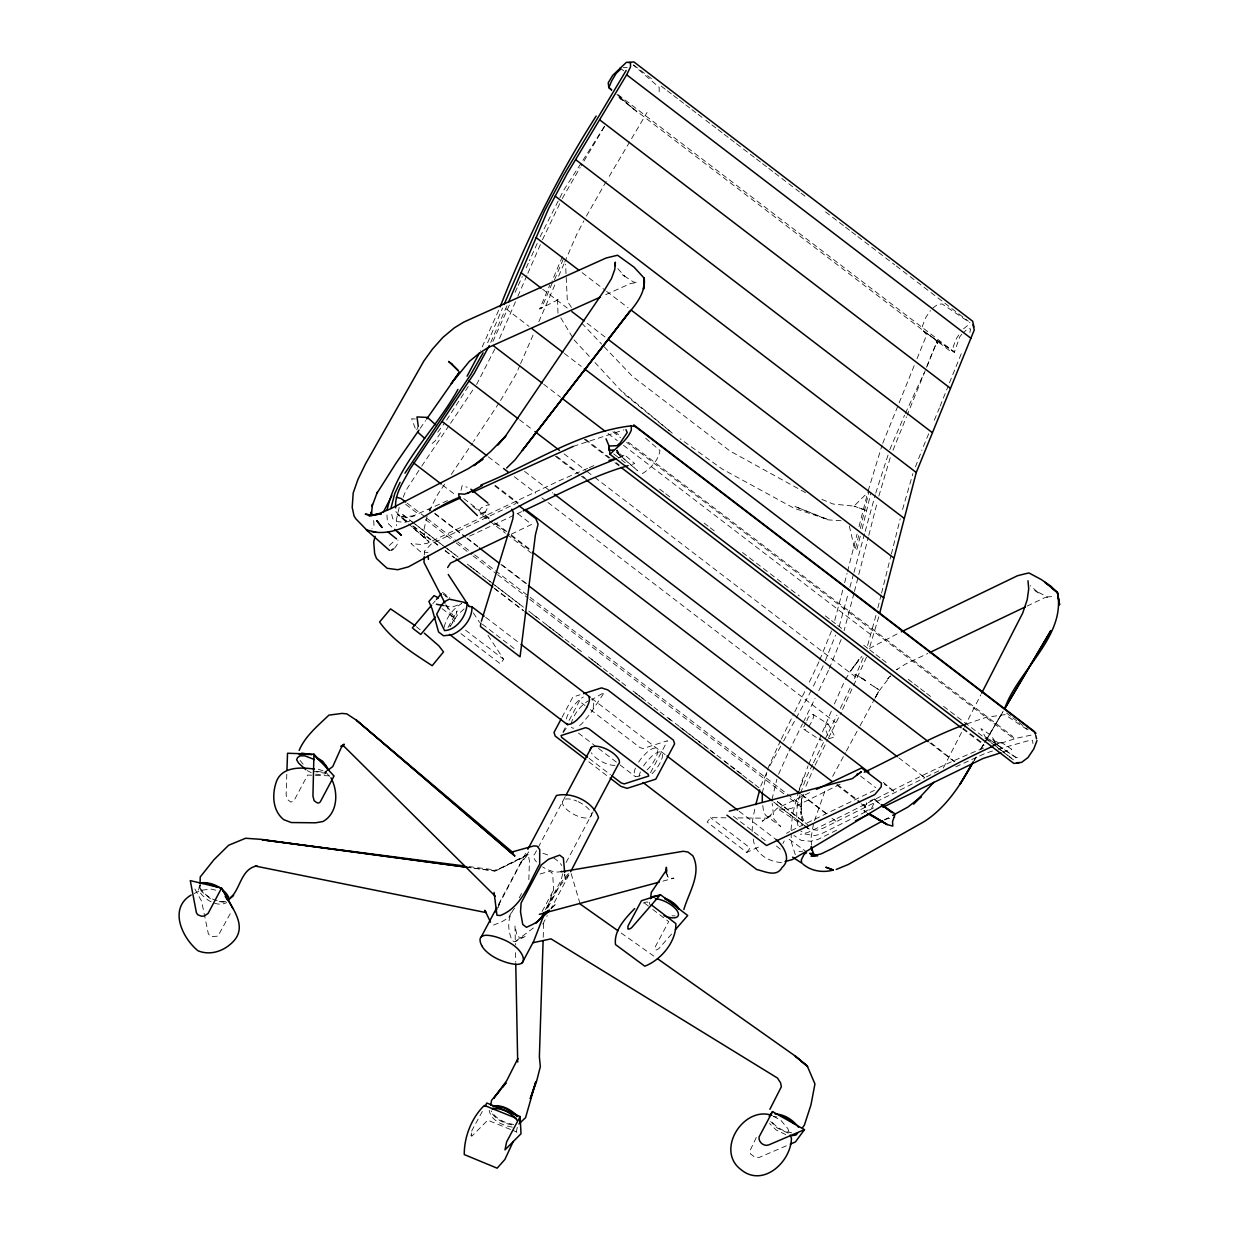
<?xml version="1.0" encoding="UTF-8"?>
<svg xmlns="http://www.w3.org/2000/svg" width="1238" height="1238" viewBox="0 0 1238 1238"><rect width="100%" height="100%" fill="white"/><g stroke="black" fill="none" stroke-linecap="round" stroke-linejoin="round"><path stroke-width="0.75" stroke-dasharray="5 3.75" d="M659.158 91.674L659.173 87.372L633.376 65.088M528.843 879.738L529.415 860.983L528.193 854.452L494.952 871.01L468.243 867.436L494.952 871.01L528.193 854.452M543.219 937.305L543.776 919.973M286.814 774.23L286.102 795.214L287.711 799.717L290.945 802.162L294.149 800.382L307.628 775.05L334.028 775.994M424.325 554.856L424.479 551.065L431.458 543.838L515.983 503.464M752.147 831.518L752.704 819.602L754.932 808.352M373.69 520.517L374.077 526.336L371.911 528.425M790.169 798.618L800.893 806.82L801.76 796.668L801.125 814.619L802.766 823.053M791.005 829.924L792.583 814.124L798.711 791.097M210.429 898.726L201.562 891.484L199.535 888.095L199.86 884.969M800.893 806.82L803.462 794.285M762.329 793.109L766.786 772.326M771.97 799.547L776.922 779.135M200.014 885.263L198.467 890.107C203.636 898.989 216.665 907.856 226.724 902.564M199.535 888.095L200.37 884.597M510.505 1129.474L487.726 1120.204L471.693 1136.345L471.879 1130.48L482.34 1111.461M813.459 824.059L810.983 838.234L811.509 845.167M861.199 803.741L865.811 807.269L866.631 802.766M860.379 528.456L869.014 491.238L853.988 506.125L833.112 504.036L821.042 499.053M969.865 332.511L970.592 328.968L967.791 328.643L963.149 332.883M516.292 1132.166L517.298 1127.369M862.112 528.905L870.964 492.801M461 490.356L462.114 485.652L467.19 487.261M562.656 873.811L561.139 880.141L545.324 909.884M444.133 627.403C446.206 617.561 453.154 608.539 461.759 603.51L452.102 607.146L443.359 605.537M875.962 615.425L866.817 648.294M877.835 607.997L881.1 594.983M881.564 593.11L890.896 555.939M891.36 554.082L900.227 518.753M860.255 536.224L857.005 549.038L854.963 550.245L858.677 535.605M842.738 590.186L834.35 621.878M844.641 582.696L847.04 573.333M847.519 571.461L857.098 534.027M859.017 526.552L867.637 492.863M853.957 593.358L844.099 630.653M854.437 591.485L868.318 537.215M868.797 535.342L877.417 501.653M878.763 616.803L869.169 648.898M868.101 490.991L882.075 445.092M878.841 496.113L890.339 457.302M902.564 509.452L912.901 473.581M839.209 626.428L847.875 594.751M849.902 587.292L853.477 574.246M853.988 572.389L864.681 533.253M865.192 531.396L875.266 494.829M875.746 493.095L889.255 451.313M571.043 724.044C573.488 714.512 580.049 706.093 588.298 700.816M593.188 708.105L593.992 700.646L591.671 699.733L604.361 692.351L589.984 714.109L581.581 723.982A19.22 6.53 -52.6 0 1 577.14 727.077M800.088 795.013C796.359 805.474 795.632 816.987 798.525 827.742M800.615 793.233L806.758 776.381L812.639 764.48M814.48 820.686L825.328 789.906M798.201 793.604L808.043 765.858M498.187 907.671L500.384 900.877M427.095 515.998L424.108 528.874L424.51 536.379L429.06 541.981L412.068 526.738M799.284 789.364L803.307 777.216M399.193 507.348L396.315 520.13L396.423 525.67M889.812 449.611L904.576 415.148M547.134 907.547L553.587 889.967L552.813 875.668L551.73 872.465L549.022 871.304L538.019 874.662M831.518 630.885L819.695 660.102M841.128 639.535L829.228 668.69M882.74 443.328L914.959 363.786M893.016 450.245L906.433 416.881M915.486 466.834L921.954 449.982M805.923 786.161L814.341 766.786M554.485 279.803L563.739 258.046M925.219 370.704L907.16 415.132M940.091 406.265L948.138 386.148M917.033 358.664L926.72 334.771L923.641 331.335L922.418 326.074L925.622 317.733L930.465 310.552M926.597 367.299L936.98 341.688L935.139 339.197L923.641 331.335L954.436 352.087L959.729 336.875L961.988 333.935M949.484 382.79L961.245 353.774M926.983 366.108L936.98 341.688L937.568 343.514L935.139 339.197L954.436 352.087L953.198 346.826L956.417 338.485L960.301 332.743M767.668 768.906L780.497 740.742M778.594 774.214L788.25 752.75M863.18 657.842L853.245 681.225M825.313 660.628L835.542 635.125M557.967 313.183L557.518 298.018L558.694 299.41L539.706 308.958L549.765 285.08M562.439 256.606L552.024 281.15M923.409 446.469L929.955 430.716M934.319 420.208L939.41 407.952M403.155 497.227L406.049 490.279L420.657 467.716M866.523 657.208L842.026 710.674M808.801 764.094L831.379 711.03M834.397 703.958L844.548 681.24M487.648 342.74L502.613 307.983M506.946 305.848L489.289 345.65M416.742 429.818L418.258 426.336M519.821 365.504L515.998 374.356L499.997 401.437M520.594 363.74L533.532 333.92M806.82 720.779L808.337 717.251L811.091 714.713L813.273 714.574L828.237 724.137L835.046 736.904L827.03 739.194M498.635 310.367L480.638 350.385M537.199 243.422L529.4 260.8M540.108 236.737L563.569 190.435L581.334 162.828M499.502 338.485L517.128 297.971M517.886 296.207L527.094 275.068M527.852 273.304L541.656 241.596M542.414 239.832L561.433 200.092M429.168 511.217L437.494 494.767L444.922 483.795M538.855 321.679L554.825 284.91M558.632 276.151L563.955 263.895M564.714 262.147L576.939 233.936L583.856 220.89M818.968 661.773L808.089 684.753M828.485 670.362L816.77 694.936M760.705 786.145L768.241 769.231M552.163 283.192L541.749 307.751L539.706 308.958M905.349 413.415L924.415 372.406M492.879 341.533L509.545 304.672M515.101 292.385L517.484 287.123M518.289 285.374L522.25 276.6M526.227 267.826L528.595 262.549M315.504 774.199L322.514 774.988L325.269 773.425L326.368 771.057M823.162 665.796L812.066 688.947M498.419 905.566L520.146 864.372L526.8 855.768L496.964 870.175L468.335 866.476M494.875 348.946L476.63 384.445M840.323 708.368L850.924 686.471M782.896 843.635L784.227 840.912M781.333 739.04L793.929 713.537M794.765 711.835L806.511 688.019M789.086 751.064L802.503 723.843M803.354 722.156L815.099 698.34M813.474 762.778L836.965 715.162M815.177 765.084L827.758 739.581M828.593 737.879L841.19 712.376M811.246 690.618L781.89 744.115M943.294 768.04L963.365 728.873M964.247 727.17L980.821 694.812M562.284 198.467L580.189 167.455M586.41 216.108L606.589 180.779M230.206 913.721L217.934 936.129L210.816 936.702L208.34 933.823L201.593 901.202L194.629 888.544M325.269 773.425L326.693 770.763L323.938 772.311L315.52 771.15M450.245 626.413L457.178 615.332L464.529 608.554M562.067 717.282L572.807 697.087L579.972 694.781M562.872 732.184L565.549 727.124M569.124 720.392L579.864 700.197L580.452 702.039L585.032 705.536M498.651 904.158L526.939 850.955M565.255 796.607L534.723 854.019A16.094 6.654 28 0 0 536.456 861.896M511.279 912.793L508.632 917.745L501.019 922.233L492.337 925.482L491.316 923.796M519.186 897.921L521.817 892.954M514.528 908.305C506.837 917.729 507.611 930.078 512.145 940.663L514.853 941.809L525.902 936.067L520.811 937.77L517.066 936.284L514.993 925.715L515.379 944.919M566.122 862.499L593.064 811.834M542.167 911.447L553.587 889.967M546.856 908.553L556.527 890.37L569.743 873.409L550.864 908.924M547.892 907.671L561.959 881.224L569.449 872.357M542.77 924.152L547.258 915.687M650.538 772.667L667.53 740.695L643.048 748.557L639.922 747.535L586.549 706.697M806.062 722.528L803.23 727.867L803.849 729.321L820.036 739.844L822.419 740.309M756.279 1137.443L749.547 1151.742L750.507 1153.893L754.716 1157.128L759.296 1157.375L788.513 1144.887M832.648 776.381L845.461 752.735M846.374 751.048L859.187 727.402M860.101 725.716L872.914 702.07M448.032 627.48L457.054 610.953L454.934 618.474L449.75 626.32M875.622 697.118L879.228 690.525L873.13 701.389M769.742 765.858L780.946 745.787M845.477 679.616L850.135 671.476L861.896 656.357M874.926 698.309L879.351 690.603L890.602 675.824M604.423 126.601L581.195 165.815M629.709 141.89L607.579 179.17M468.289 386.442L445.742 421.462M631.581 138.641L647.072 112.457M980.713 749.222L983.637 744.286M984.612 742.63L1003.136 711.293M974.275 760.333L976.24 757.006M981.161 748.681L1002.765 712.051M973.997 760.627L975.962 757.316M980.883 749.021L985.788 740.726M986.779 739.071L1002.517 712.515M808.785 726.644L812.035 721.166L813.908 716.028L813.273 714.574M604.376 126.524L582.371 161.203M498.991 402.969L473.535 441.502M820.036 739.844L820.887 738.591M421.725 466.138L449.471 424.897M450.539 423.319L473.597 388.856M451.282 474.402L472.483 443.065M420.131 428.472L425.609 420.58M563.305 732.385L566.664 727.665M520.594 862.871L529.152 851.388M394.52 548.248L397.135 544.643L397.986 540.062M470.951 1135.803L471.554 1133.033M437.741 432.201L444.597 422.994M479.091 510.737L481.35 507.797L489.366 504.253L485.404 512.037M487.989 635.326L503.665 659.328L500.276 663.738L460.629 633.407M726.01 817.807L710.535 817.653L707.146 822.063L746.777 852.409L760.859 846.018M746.777 852.409L750.166 847.999L710.535 817.653M432.836 603.711L435.25 600.863M671.615 934.056L658.926 948.509A7.97 2.708 -52.6 0 1 655.134 949.716L655.212 946.931L668.69 921.598L652.039 908.847M198.947 887.259L200.664 885.356M647.087 769.928L649.424 767.529A17.131 5.819 -52.6 0 0 657.579 752.193L657.161 749.005A19.22 6.53 -52.6 0 0 647.025 752.255L642.367 757.068A17.131 5.819 -52.6 0 0 638.622 762.144M652.039 773.719L654.376 771.32A17.131 5.819 -52.6 0 0 662.531 755.985L662.113 752.797A19.22 6.53 -52.6 0 0 651.977 756.047L647.319 760.859A17.131 5.819 -52.6 0 0 643.574 765.935M890.246 676.242L887.723 678.826L890.865 675.608M389.32 545.494L395.742 539.691M551.25 908.413L556.419 903.539L550.802 908.816M432.139 443.483L435.312 440.805L441.672 431.134L441.038 429.679M963.582 328.766L968.998 324.371M533.392 927.974L514.853 941.809M897.473 669.062L896.56 669.789L905.102 664.28L927.757 653.478M932.725 308.154L937.862 304.285L942.211 303.991L969.927 322.669M642.336 473.597C650.584 468.568 658.43 460.412 659.978 450.586L644.209 436.983M791.392 830.574L874.415 790.355M869.37 648.48L899.577 632.649M326.337 771.429L323.582 772.976L313.756 771.429M786.44 833.344L789.736 831.503M884.272 820.005L891.02 816.306M194.258 893.465L200.432 890.416L210.754 889.039L215.892 890.215M840.091 784.227L791.747 808.244L786.192 809.482L777.758 808.863L802.673 824.926M921.939 775.514L924.786 777.727L822.899 828.33L816.987 830.234L808.909 828.949L804.236 825.932M873.533 807.919L820.67 834.149L814.279 835.65L805.164 834.025L800.816 830.992M836.671 830.156L817.838 839.472L810.596 841.252L801.249 840.37L793.914 835.433M926.411 776.922L941.066 769.742M809.559 792.676L777.062 808.352L770.067 815.579L762.175 821.258L771.568 815.409L766.616 818.179L735.666 817.885M1027.091 606.078L1044.516 597.768L1051.402 596.654L1047.441 596.902L1034.813 590.511L1039.286 593.621L1030.233 585.574M511.418 534.135L531.706 524.37L514.931 511.542M469.635 536.1L521.554 511.681M395.851 511.619L400.756 516.571L408.834 517.84L447.785 500.523M955.813 766.817L985.402 753.308L996.327 749.795M605.707 294.675L630.343 283.595L637.23 282.481L633.624 282.063L621.693 274.325L624.927 276.492L617.576 268.367M992.737 746.266L1001.449 742.382L1011.709 749.3L1002.734 752.178M573.271 446.376L623.906 429.865M587.57 468.382L559.251 480.746L427.203 543.312L420.316 544.426L410.97 543.544L420.518 551.792L427.992 552.488M589.334 467.608L594.658 465.287M618.273 458.075L625.144 455.305L634.692 463.554L627.511 465.859M884.845 819.417L895.043 816.987M966.615 723.967L985.974 717.406L1004.962 714.62L1028.051 730.188M617.963 457.611L625.144 455.305L622.219 455.878L616.385 450.477L620.439 455.692L637.694 470.78L616.199 452.21M828.237 724.137L825.7 724.957L825.22 728.78L829.058 738.266M983.498 748.139C923.146 772.187 866.523 805.226 807.578 832.555L800.336 834.335M994.269 744.672L1001.449 742.382L998.524 742.955L992.597 739.349L997.271 745.044L1015.949 757.455L1019.462 757.439M992.597 745.895L1016.754 738.158L1031.749 735.001M998.153 749.222L1027.354 740.958L1032.554 740.401L1032.956 743.589M874.601 799.098C869.231 800.305 864.263 804.654 863.861 810.395L864.48 811.865L871.877 807.826L875.235 800.553L874.601 799.098L880.481 803.586M643.311 903.013L646.979 901.852L649.842 903.694M662.918 881.131L673.983 878.16L670.021 878.392L667.545 876.504L666.168 872.233M414.745 515.952L400.756 516.571L406.42 521.647M409.685 521.183L404.888 522.312L396.996 521.631L392.663 518.614L391.394 512.872M225.811 901.31C215.737 902.734 204.812 896.219 199.891 887.429M224.124 902.193L217.238 901.419M798.943 851.512L802.781 851.202M623.24 67.703L627.186 67.548M803.849 729.321L805.598 729.321M442.492 592.29L449.936 597.985M415.287 418.955L411.62 418.769L416.216 430.778M841.082 520.749L828.005 519.852L794.703 506.388L828.299 519.635L793.929 508.184L722.311 469.109L680.064 438.747M773.688 1116.614L776.907 1116.939M791.778 1132.832C783.778 1131.78 775.978 1127.261 770.98 1120.885M513.755 1124.444C504.98 1123.237 495.633 1118.781 491.176 1110.842M511.588 1124.8C503.479 1123.315 494.921 1118.904 490.821 1111.507M512.346 1127.122C503.108 1125.59 490.867 1120.684 489.196 1110.316M781.503 862.499C768.318 861.927 753.648 852.874 753.369 838.435M318.305 769.2L325.207 771.63L329.803 776.613M430.128 509.716L428.828 509.22L433.424 512.749M512.253 1130.186L519.264 1133.033M805.52 492.647L730.126 451.112L632.262 376.213L602.999 345.51M788.204 1133.172L777.201 1127.957L770.624 1121.551M785.79 1134.596L776.133 1129.969L769.556 1123.547M307.086 770.516L311.295 772.698M773.456 1116.212L781.054 1120.514L787.786 1128.514L789.612 1133.451M866.971 812.283L863.861 810.395L867.126 812.438M780.311 849.16L775.065 844.95M879.816 803.632L875.235 800.553L878.299 802.75M1015.949 757.455L985.154 736.703L980.914 728.548L991.174 735.465L997.271 745.044L985.154 736.703L987.862 739.829L1011.307 758.136M777.34 801.497L808.043 825.003L808.909 828.949L773.719 802.332M621.197 933.05L654.36 956.479M789.148 839.256L806.309 851.682M582.108 272.654L605.072 290.187M606.605 291.348L628.053 307.705M633.577 64.964L652.008 79.077M661.216 86.118L665.827 89.647M667.359 90.823L671.971 94.351M673.503 95.527L678.115 99.055M679.647 100.232L684.258 103.76M685.79 104.936L690.402 108.464M691.934 109.64L696.545 113.153M698.077 114.329L704.221 119.034M705.768 120.21L710.364 123.738M711.912 124.914L716.508 128.442M718.055 129.619L722.652 133.147M724.199 134.323L728.795 137.851M730.343 139.027L734.939 142.556M736.486 143.716L748.773 153.125M750.305 154.301L754.917 157.83M756.449 159.006L761.061 162.534M762.593 163.71L767.204 167.238M768.736 168.414L773.348 171.943M774.88 173.119L799.454 191.921M800.986 193.097L805.598 196.625M825.56 211.899L843.991 226.012M845.523 227.188L850.135 230.717M851.667 231.893L856.278 235.406M857.81 236.582L894.672 264.808M896.219 265.969L968.395 321.23M619.727 67.734L624.339 71.262M618.056 94.63L954.436 352.087L949.84 350.865L616.23 95.527M542.708 289.29L567.221 308.045M587.137 323.288L605.521 337.355M506.033 308.804L529.075 326.43M564.389 353.464L581.287 366.402M1006.649 713.103L1011.229 716.616M1012.761 717.792L1017.357 721.305M1018.889 722.481L1028.082 729.522M614.512 431.598L620.656 436.302M628.331 442.183L1012.158 735.945L1014.231 738.962L626.645 442.322M612.856 431.768L620.517 437.633M543.714 384.275L560.582 397.197M608.121 433.579L617.329 440.62M623.457 445.309L873.424 636.626M613.615 453.851L619.758 458.555M621.29 459.716L625.902 463.244M659.653 489.087L664.264 492.6M665.796 493.776L670.392 497.305M704.159 523.132L708.755 526.661M710.287 527.837L714.899 531.365M742.506 552.504L799.284 595.958M825.375 615.92L829.971 619.433M831.503 620.609L836.114 624.138M837.646 625.314L842.242 628.827M863.737 645.277L868.333 648.805M869.865 649.965L874.477 653.494M876.009 654.67L880.605 658.198M882.152 659.374L886.748 662.887M908.228 679.337L912.839 682.85M914.371 684.026L918.967 687.554M920.499 688.73L925.111 692.243M926.643 693.419L931.239 696.948M943.526 706.341L983.421 736.873M984.953 738.049L989.549 741.577M991.096 742.754L995.692 746.266M997.224 747.442L1001.836 750.971M1003.368 752.147L1007.964 755.66M1009.496 756.836L1014.108 760.364M585.528 439.227L610.086 458.029M616.23 462.733L619.31 465.086M963.226 728.3L983.173 743.574M584.29 439.258L608.802 458.029M614.93 462.718L619.526 466.231M962.684 728.873L984.133 745.291M519.542 419.79L533.361 430.375M564.064 453.866L585.543 470.316M587.075 471.492L593.219 476.181M594.751 477.357L857.222 678.254M556.62 456.265L576.583 471.539M582.727 476.228L585.791 478.58M931.239 742.986L954.808 761.664M555.382 456.296L579.941 475.083M581.473 476.259L584.537 478.611M929.753 742.815L954.312 761.618M524.587 471.384L552.782 493.018M898.757 757.811L924.786 777.727M488.298 456.822L502.071 467.36M514.312 476.738L535.745 493.126M541.857 497.815L546.453 501.328M547.985 502.504L835.681 722.698M495.138 485.25L518.149 502.86M883.298 782.339L894.981 792.258L884.257 784.041M494.813 485.992L517.809 503.587M860.534 776.04L875.777 787.708M463.801 498.605L479.106 510.319M485.234 515.008L489.83 518.521M495.943 523.21L509.716 533.748M511.248 534.924L531.148 550.152M837.306 784.474L860.255 802.038M472.715 506.404L483.454 514.637M484.986 515.813L492.662 521.678M494.21 522.854L509.561 534.615M511.093 535.791L531.056 551.065M836.625 784.938L859.667 802.564M442.724 485.188L456.497 495.742M482.526 515.658L505.475 533.222M507.007 534.398L531.504 553.138M407.178 503.201L425.562 517.283M427.095 518.443L456.234 540.743M457.766 541.919L473.086 553.649M474.618 554.825L801.141 804.731L801.125 814.619L800.816 811.586L804.066 822.28L776.489 801.156M405.646 504.315L419.434 514.869M425.562 519.558L454.671 541.842M456.203 543.018L471.523 554.732M473.055 555.908L496.036 573.504M497.568 574.664L528.193 598.124M529.725 599.3L784.041 793.929M413.569 522.962L401.282 513.553L410.474 520.594M415.101 524.138L445.804 547.629M447.336 548.805L458.075 557.038M467.283 564.095L471.895 567.623M473.427 568.784L478.023 572.312M487.246 579.369L493.374 584.073M494.921 585.249L522.544 606.403M528.688 611.092L560.922 635.775M588.545 656.929L593.157 660.458M594.689 661.634L599.285 665.162M633.067 691.021L637.663 694.549M639.195 695.725L643.806 699.238M668.365 718.055L743.574 775.638M406.884 521.26L400.756 516.571L406.404 521.585M413.028 525.964L439.103 545.927M445.247 550.616L454.454 557.673M494.349 588.205L523.504 610.52M773.611 801.945L802.766 824.245M804.298 825.421L808.909 828.949M406.729 521.461L397.522 514.404L426.181 539.149L412.053 526.599M412.873 526.15L438.979 546.128M445.123 550.833L454.331 557.889M494.256 588.437L523.426 610.767M485.729 617.313L519.527 643.187M591.718 698.433L665.44 754.855M739.179 811.292L776.04 839.503M447.336 596.995L442.709 593.884L447.166 597.304M482.371 624.215L515.921 649.888M733.453 816.384L767.003 842.041M442.074 608.632L454.934 618.474L446.485 605.103M465.55 630.157L503.665 659.328M578.533 733.144L596.964 747.241M598.496 748.417L618.458 763.707M619.99 764.883L635.357 776.628M589.102 758.368L610.458 774.709M588.777 761.788L608.632 776.984M644.456 903.059L650.523 907.686M434.724 513.228L465.318 536.688M466.85 537.865L477.574 546.082M502.055 564.853L526.537 583.609M802.007 794.765L826.489 813.521M434.956 513.925L465.612 537.416M467.144 538.592L477.883 546.809M500.864 564.435L525.392 583.237M801.311 794.719L825.823 813.521M831.967 818.21L836.563 821.738L834.149 819.386M412.006 521.771L442.631 545.246M444.163 546.422L457.952 556.992M470.192 566.385L474.788 569.898M476.321 571.074L480.917 574.602M482.449 575.763L490.109 581.643M491.641 582.819L523.798 607.456M532.99 614.512L537.586 618.025M546.778 625.066L551.374 628.595M552.906 629.771L557.487 633.283M559.019 634.46L563.615 637.988M565.147 639.164L569.743 642.677M571.275 643.853L575.871 647.381M577.403 648.542L581.999 652.07M591.191 659.111L595.788 662.639M597.32 663.816L601.9 667.328M603.432 668.505L608.028 672.033M609.56 673.193L614.156 676.722M615.688 677.898L620.284 681.411M621.816 682.587L626.413 686.115M635.605 693.156L640.201 696.685M641.733 697.845L646.313 701.373M647.845 702.55L652.441 706.062M653.974 707.238L658.57 710.767M660.102 711.943L670.826 720.16M680.018 727.201L684.614 730.714M686.131 731.89L690.727 735.418M692.259 736.595L696.855 740.107M698.387 741.283L702.983 744.812M704.515 745.988L709.111 749.501M710.643 750.677L715.239 754.19M724.431 761.246L729.012 764.759M730.544 765.935L735.14 769.463M736.672 770.624L741.268 774.152M742.8 775.328L747.396 778.841M748.928 780.017L753.524 783.546M755.056 784.722L759.652 788.235M672.249 433.13L623.209 392.276M669.309 430.731L623.828 393.73L595.014 362.564M416.417 626.707L420.363 629.956M616.168 452.071L620.439 455.692L617.205 449.936M616.926 94.475L636.874 111.853L617.251 94.862M391.858 527.048L388.484 523.813L387.293 520.44L386.767 511.882M667.777 876.736L666.88 873.811M581.721 323.18L601.668 344.118M574.061 339.893L589.783 356.9M863.319 804.39L865.811 807.269M300.06 760.457L303.124 764.186M473.349 612.934L479.632 622.528M571.445 307.426L567.344 301.128L565.58 264.251M560.814 317.887L573.117 338.33M445.804 604.686L454.532 621.569M795.322 854.7L791.361 842.103L791.097 833.406M571.151 873.579L580.142 904.034M849.299 525.933L854.963 550.245M762.747 805.489L763.691 812.267L765.858 815.455L780.729 826.535L773.951 819.185L772.187 803.338M564.605 874.709L565.24 879.413L564.807 874.214M515.534 952.61L515.72 962.205M578.27 801.713A16.094 6.654 28 0 1 589.04 817.637A16.094 6.654 28 0 1 564.095 806.572A16.094 6.654 28 0 1 576.846 801.079M561.65 870.948A16.094 6.654 28 0 1 542.631 866.94M542.925 853.4A16.094 6.654 28 0 1 548.125 855.102M553.726 858.011A16.094 6.654 28 0 1 561.758 865.517M614.992 765.332A16.094 6.654 28 0 1 591.346 752.75M675.066 915.872A16.094 6.654 28 0 1 671.986 915.718M635.434 768.148A17.131 5.819 -52.6 0 0 634.212 772.404L634.614 775.592A19.22 6.53 -52.6 0 0 643.218 773.564M639.164 776.195A17.131 5.819 -52.6 0 1 640.386 771.939M566.323 718.969A17.131 5.819 -52.6 0 1 574.246 704.917L578.904 700.104A19.22 6.53 -52.6 0 1 583.346 697.025M573.767 728.161A19.22 6.53 -52.6 0 1 571.445 727.232M650.352 905.272A16.094 6.654 28 0 1 649.377 902.223M858.924 659.575L850.429 671.259L858.924 659.575M854.901 506.388L853.988 506.125L866.585 510.644L854.901 506.388M863.551 679.043L854.916 674.292L867.265 681.89L863.551 679.043M878.284 689.349L870.36 684.258L878.284 689.349M620.842 98.792L619.634 96.781L621.43 100.618L620.842 98.792"/><path stroke-width="1.5" d="M480.839 485.095C530.56 465.163 577.357 432.108 631.303 425.841L631.303 430.143C627.093 440.914 617.298 446.485 610.009 454.361L1013.829 763.428L1019.029 762.871M762.268 802.1L762.329 793.109M615.271 265.814L615.317 262.131L614.806 269.358L611.464 278.612L604.469 290.141L505.615 435.915L497.862 444.937L505.754 436.008L490.372 451.746L473.891 465.658L482.959 459.112L468.243 468.691L390.481 508.864L378.797 513.724L368.939 515.782L381.366 513.816L371.864 515.194L365.256 514.126L370.502 515.441M313.926 754.19L312.935 796.019L314.127 800.661L315.984 802.085A5.989 3.714 74.6 0 0 320.565 801.342L334.028 775.994L313.926 754.19L287.526 753.246L286.937 770.407M200.045 883.592L200.231 876.968L213.895 859.791L228.597 845.275L245.588 838.265L260.909 839.333L466.401 867.157M543.095 941.159L539.381 1056.71L540.325 1066.692L536.642 1081.114L530.251 1098.694L535.899 1081.548L525.562 1117.697L518.923 1123.887M424.232 556.76L424 562.439L444.937 602.983M666.168 872.233L666.369 867.265L666.555 872.465M650.6 898.664L651.281 892.412L666.586 869.85L666.121 872.898M480.855 623.054L480.421 626.505L520.053 656.836L535.404 534.847L538.081 524.231L535.806 518.629L519.047 505.8M489.289 345.65L474.185 373.365L410.041 469.078C403.944 481.303 394.442 493.482 395.649 507.874M490.774 1105.147L491.532 1100.365L506.048 1082.91L502.659 1087.119M387.03 510.273C397.104 463.801 435.544 430.081 457.967 389.397M391.069 507.735L394.767 493.513L400.091 482.34M375.099 536.302L373.721 541.888L374.65 553.634L376.476 558.462L381.691 563.398L387.154 568.288L397.769 569.728L408.385 566.88L524.2 503.556L590.82 469.156L616.555 458.772M879.723 613.058L916.275 472.498L974.244 330.004L973.006 324.758M755.799 804.638L759.73 789.844M299.147 750.398C305.213 736.053 317.872 725.762 328.89 715.146L341.998 713.413L346.826 713.877L356.358 720.16L514.776 855.907L356.358 720.16L513.259 852.843M481.412 621.213L512.841 518.892L513.461 512.811L511.882 509.205M1036.98 740.634L1033.761 748.975L1027.958 757.594L1021.536 762.422L1017.172 762.716M513.244 1141.482L504.903 1159.449L497.15 1168.177L464.265 1154.574C464.111 1136.871 471.585 1117.759 484.352 1105.426L515.967 1118.146M508.447 302.304L548.62 208.526L567.081 173.769L626.66 74.791L630.498 66.929L630.498 62.612L626.505 62.24L612.671 75.41L608.229 82.791L608.833 87.573L611.634 90.003M504.114 304.486L544.534 210.94L563.352 175.517L626.119 70.535M500.152 306.869C526.119 240.265 557.58 176.229 596.159 116.047M383.192 512.439L391.873 495.742M495.37 911.942L496.887 908.754M981.688 693.11L1022.712 613.058L1027.23 599.625L1028.716 588.963L1027.989 580.777M478.967 353.82L467.082 376.197M857.485 773.719L856.588 775.421L861.385 771.676L852.255 778.671L729.228 811.215M221.587 888.064L208.108 913.412L204.255 916.058L201.392 916.182L197.77 914.774L196.409 912.762L190.281 880.62L221.587 888.064L232.899 908.661M561.17 718.969L554.005 732.432L555.197 736.084L585.729 759.451M481.242 936.887L496.902 907.439M527.852 849.253L556.404 795.539C572.173 791.624 593.312 801.76 598.527 817.684L570.656 871.707M566.153 794.904L591.455 747.319M593.977 810.132L618.366 764.248A16.094 6.654 28 0 0 607.703 749.748A16.094 6.654 28 0 0 590.356 749.702M564.667 872.465L563.352 857.965L559.638 855.133L548.542 859.265L541.316 864.975L521.105 902.982L520.533 911.942L522.761 924.476L526.475 927.308C532.665 924.322 540 921.892 542.693 914.851M543.497 915.934L533.748 941.128L522.235 962.762M485.033 1106.385L486.828 1103.012L520.115 1116.552L521.012 1133.745L504.98 1149.901L506.636 1141.885L520.115 1116.552M772.543 1111.616L759.064 1136.948C758.244 1142.055 763.892 1146.852 768.783 1144.902L804.468 1129.629L772.543 1111.616L769.138 1116.227M404.996 473.179L470.811 374.449L483.068 352.83M769.881 1109.31L781.379 1086.701L780.528 1082.739L777.449 1078.035L550.987 938.853L532.866 942.752M517.917 1058.536L506.713 1080.681L493.668 1098.338L500.415 1089.92M1005.086 707.997L1050.923 630.482L1004.73 708.724M973.3 762.004C960.765 784.474 946.172 807.718 923.966 821.723L848.34 864.464L836.223 869.463M1004.482 709.204C1017.079 671.135 1066.413 636.58 1057.438 592.584L1050.783 586.1L1041.189 579.492L1028.979 572.962L1025.637 573.674L1017.543 575.716L901.31 631.813M447.645 567.484L450.493 563.135L507.936 535.791M419.032 430.05L396.021 463.213L376.754 493.56L377.342 492.136L372.019 506.45L372.39 504.439L371.446 515.132L371.137 512.099L371.833 515.147M426.708 418.986L459.484 372.081L451.266 383.563L469.341 361.403L480.205 352.521M683.856 909.543C688.607 892.737 702.023 873.61 692.878 855.829L687.926 852.023L683.268 851.264L560.891 871.861M802.425 1127.787L804.375 1125.156L810.967 1104.853L814.944 1083.946L807.161 1065.794L795.229 1056.091L807.625 1066.568L794.873 1055.782L657.517 958.707M804.468 1129.629L795.4 1141.947L790.231 1144.144M435.436 617.019L420.734 634.444L413.306 628.765M412.316 627.976L431.629 605.134M436.457 599.424L441.285 593.729M660.442 894.641L631.674 927.649A7.97 2.708 -52.6 0 1 627.883 928.871L627.96 926.07L641.439 900.738L660.442 894.641L687.694 915.501L675.329 929.769M933.932 782.246L913.536 804.019L921.382 796.529L907.887 807.052L892.706 815.378M797.674 1133.141L795.957 1135.045L791.964 1135.648M634.645 908.568C625.515 918.225 613.692 930.233 615.503 944.579L644.797 966.197C661.185 959.837 676.397 941.607 675.855 923.594L651.374 904.854M506.651 468.01L514.977 459.932L629.941 311.094L522.25 450.524L629.709 311.837C637.57 302.397 645.71 291.224 644.24 278.225L633.964 267.083L617.561 255.245L606.125 257.999L463.6 322.159L454.238 327.931L442.894 337.401L432.511 349.039L423.814 361.109L365.38 464.111L357.89 479.555L353.201 492.972L352.196 507.363L354.068 516.045L355.77 518.753L367.407 530.715M540.929 918.147L548.666 910.843M549.409 910.131L535.404 923.316L549.378 910.797M620.78 69.049L616.338 73.119L611.881 80.516L608.833 87.573L611.526 89.879M191.178 894.997C168.291 908.475 182.156 937.831 197.956 950.753C211.002 956.216 225.703 950.475 234.508 940.122C246.393 925.761 233.069 909.311 226.105 896.312M231.057 897.349C240.667 887.986 241.209 868.674 257.055 865.904L255.399 866.074L486.101 912.592L484.878 910.286L490.511 922.109M228.179 899.716L233.626 895.182L227.792 900.568L228.272 897.72L222.763 890.741M327.621 770.438L332.79 766.523L341.255 747.644L344.118 744.193L340.883 746.344L343.731 745.23M479.292 353.232L487.818 347.739L600.43 297.058M806.495 852.765L804.143 854.282L801.265 859.977L801.822 863.165L792.599 857.16M391.146 550.322L393.39 548.945M299.132 754.716L301.886 753.153L311.713 754.716M882.586 820.918L831.998 848.664L820.918 853.988L811.076 856.046L817.606 855.891L809.683 853.338L812.407 854.793M460.474 497.042C431.458 506.884 404.687 538.081 371.632 531.613M467.19 493.498L482.278 485.544M864.279 772.218C897.798 756.372 929.955 737.275 964.851 724.555M855.504 820.825L869.2 814.031M882.895 807.253L982.987 758.507L1000.938 752.75M816.399 789.38L861.586 767.978L881.41 783.143L881.208 786.842L874.802 794.61L766.554 845.508L726.923 815.177M929.49 652.643L1025.343 606.914M544.008 912.777L549.084 910.348M523.287 510.861C557.688 495.138 590.975 476.321 627.511 465.859M433.981 510.226L460.18 498.016M472.405 492.322L573.271 446.376M992.737 746.266C922.759 778.114 858.584 821.274 792.134 859.636L785.047 861.54M480.7 513.971L485.404 512.037M469.527 492.399L464.56 494.194L458.648 493.823L459.236 497.908L477.388 515.596M608.988 460.49L614.373 458.756M452.164 634.63C462.811 630.467 472.637 618.505 471.91 606.744L469.233 606.481M583.562 693.636L601.513 687.879L607.765 689.906L673.426 740.154L674.602 743.821L655.815 779.151L627.093 788.358L620.842 786.331L610.164 778.145M510.335 852.44L533.826 845.91L537.168 846.188L539.722 849.593L539.66 864.17C529.044 882.988 522.018 906.959 500.307 915.532L496.949 915.269L494.086 892.459M539.335 914.34L659.235 882.121M833.313 870.035L826.055 867.296L833.313 870.035C823.007 873.007 810.983 871.165 802.812 863.954M493.374 1106.091C502.411 1104.466 511.108 1109.991 517.499 1115.856M493.018 1106.757C502.055 1105.132 510.752 1110.656 517.144 1116.521M491.95 1108.768C501.591 1107.345 511.959 1113.039 517.438 1120.777M628.641 62.457L633.856 61.9L972.635 321.199L973.935 326.987M451.328 634.908L443.514 635.759L438.561 631.953L432.124 608.926L428.89 601.482L434.089 595.617L438.422 597.954M613.383 450.028L609.019 450.323L609.034 446.02L606.032 438.809M202.073 882.694C212.456 882.137 223.567 887.832 228.628 897.055M201.732 883.359L206.344 883.22L217.377 887.089M301.53 753.818L308.541 754.592M314.483 769.092C300.215 767.111 280.562 766.353 275.734 783.623C272.02 795.988 272.964 811.045 283.734 819.649L291.255 822.543L315.582 822.806L323.072 821.49C338.067 812.902 338.516 791.624 330.948 777.851M464.281 602.689L466.958 602.937C467.422 614.76 456.946 630.08 444.55 630.591L436.674 614.249L441.641 604.918L444.334 601.838L449.255 599.161L466.958 602.937M775.112 1113.952C784.474 1114.262 793.047 1119.926 798.525 1127.292M464.513 865.981L262.208 839.828L468.243 867.436M771.939 1115.361C743.574 1105.58 715.239 1150.117 740.819 1169.477C762.763 1188.031 790.989 1162.002 791.438 1138.372L790.215 1135.091M436.364 604.252L443.359 605.537M631.303 425.841L635.28 426.584L1036.005 733.283M376.027 532.216L366.417 529.926L389.506 550.415M396.454 497.289L401.035 498.496L405.646 502.024M368.444 514.683L372.096 515.72M779.569 1115.098L785.403 1117.264L795.106 1124.243M314.514 756.17L322.7 761.277L327.791 768.38M314.498 759.559L304.672 755.814L300.478 755.814L297.708 757.377L296.609 759.745L298.637 763.134L305.74 769.603M867.73 813.675L887.182 824.57L892.815 826.117L892.536 821.738L895.136 813.908L881.348 804.669M870.082 814.171L887.182 824.57L872.047 815.486M316.959 758.29L325.826 765.533L327.436 769.061M580.142 904.034L618.041 930.806M881.363 804.932L892.103 812.623M536.147 237.603L579.044 270.317M631.117 310.042L903.786 518.041M626.66 74.791L971.025 338.345M599.734 119.885L950.289 388.19M575.639 159.64L931.765 432.217M555.197 196.146L916.275 472.498M521.26 272.871L541.176 288.114M571.817 311.558L584.073 320.936M608.585 339.692L893.496 557.765M532.139 328.782L562.857 352.288M584.351 368.754L883.839 597.954M633.748 424.866L1034.457 731.565L1035.324 734.103M493.111 345.541L542.182 383.099M562.114 398.357L605.057 431.226M621.058 467.407L961.152 727.696M468.893 381.025L518.01 418.63M534.893 431.551L559.452 450.338M586.069 479.771L928.221 741.639M554.315 494.179L897.225 756.635M442.384 421.678L486.766 455.646M503.603 468.537L508.199 472.049M525.485 509.452L868.921 772.311M881.951 804.7L892.227 812.561M532.588 552.241L832.029 781.41M413.647 462.935L441.192 484.027M455.986 558.849L492.817 587.029M525.036 611.696L772.079 800.769M471.91 606.744L484.197 616.137M521.059 644.364L590.186 697.257M666.988 756.031L737.631 810.116M776.04 839.503C783.747 846.018 791.809 859.172 782.014 867.529C776.536 877.634 764.945 871.366 756.697 869.509L643.033 782.509M449.502 634.382L567.778 724.911M587.586 757.207L561.665 737.368L561.077 735.542L585.574 727.681L588.7 728.702L648.155 774.214L648.743 776.04L624.246 783.902L621.12 782.88L611.974 775.87M415.101 625.623L390.558 608.879L379.571 622.002C392.601 640.464 413.322 653.355 432.17 665.704L443.529 651.915L438.871 645.849L424.325 633.191M479.416 547.985L499.332 563.259M528.456 585.589L799.779 793.543M387.974 532.015L396.547 538.917M470.873 489.196L487.942 503.092M1047.704 584.615L1044.918 582.324L1057.438 592.584L1059.573 604.67L1057.438 592.584L1051.867 588.035M394.582 529.4L401.406 535.296L398.048 532.061M417.639 432.047L424.711 438.407M435.621 424.789L427.512 417.438L416.974 416.927L418.258 426.336M343.901 746.205L495.246 896.204M814.852 855.535L812.236 852.719L814.558 855.891L810.967 846.854M448.264 574.525L469.171 606.527M225.177 896.327L227.204 899.716M625.964 429.648L627.217 432.557L620.068 443.034L616.895 445.711L609.034 446.02L610.009 454.361M1035.742 735.387L1036.562 738.885M519.527 1119.229L520.099 1122.417M589.04 696.855L589.443 700.043A17.131 5.819 -52.6 0 1 581.287 715.378L576.629 720.191A19.22 6.53 -52.6 0 1 566.493 723.441M428.131 555.847L428.441 559.359M811.633 846.885L811.896 850.351M515.766 964.123L517.701 1062.065M651.528 897.86A16.094 6.654 28 0 1 654.917 896.776M664.93 898.943A16.094 6.654 28 0 1 678.563 909.373M655.304 898.773A16.094 6.654 28 0 1 677.743 911.833A16.094 6.654 28 0 1 663.986 915.702M651.884 897.194A16.094 6.654 28 0 1 658.353 896.266M665.286 898.277A16.094 6.654 28 0 1 678.919 908.707M644.24 278.225L643.543 289.073L644.24 278.225M972.898 762.422L960.224 783.855L973.006 762.299M451.684 363.817L448.589 361.45L458.54 370.92L451.684 363.817M381.969 527.419L376.847 520.672L381.969 527.419M481.69 945.492A20.922 8.635 28 0 0 501.514 960.657A29.108 12.024 28 0 0 517.174 964.387A20.922 8.635 28 0 0 523.365 959.032A29.108 12.024 28 0 0 517.701 948.741A20.922 8.635 28 0 0 501.963 938.992A29.108 12.024 28 0 0 486.317 935.263A20.922 8.635 28 0 0 480.112 940.617A29.108 12.024 28 0 0 481.69 945.492"/></g></svg>
